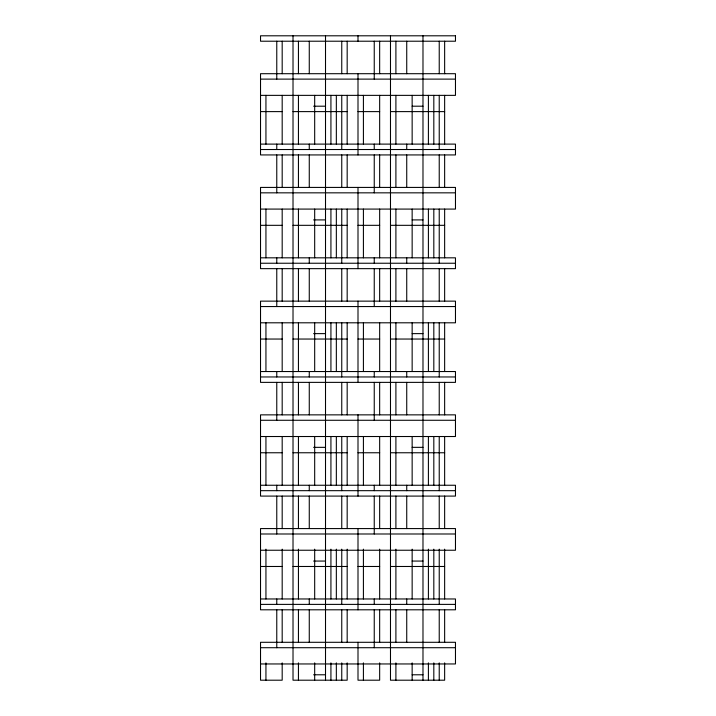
<?xml version="1.0" encoding="UTF-8"?>
<svg xmlns="http://www.w3.org/2000/svg" width="716" height="716" viewBox="0 0 716 716"><rect width="100%" height="100%" fill="white"/><g stroke="black" fill="none" stroke-linecap="round" stroke-linejoin="round"><path stroke-width="1.07" d="M260.526 79.118L455.474 79.118M260.526 95.362L455.474 95.362L455.474 73.703L260.526 73.703L260.526 154.933L455.474 154.933L455.474 144.104L260.526 144.104M313.599 106.201L325.512 106.201M412.148 106.201L422.986 106.201M260.526 111.615L282.185 111.615M293.014 111.615L347.171 111.615M358 111.615L379.659 111.615M390.489 111.615L444.645 111.615M260.526 149.519L455.474 149.519M260.526 192.837L455.474 192.837M260.526 209.081L455.474 209.081L455.474 187.422L260.526 187.422L260.526 268.652L455.474 268.652L455.474 257.823L260.526 257.823M313.599 219.91L325.512 219.91M412.148 219.91L422.986 219.91M260.526 225.325L282.185 225.325M293.014 225.325L347.171 225.325M358 225.325L379.659 225.325M390.489 225.325L444.645 225.325M260.526 263.237L455.474 263.237M260.526 306.555L455.474 306.555M260.526 322.8L455.474 322.8L455.474 301.141L260.526 301.141L260.526 382.371L455.474 382.371L455.474 371.541L260.526 371.541M313.599 333.629L325.512 333.629M412.148 333.629L422.986 333.629M260.526 339.044L282.185 339.044M293.014 339.044L347.171 339.044M358 339.044L379.659 339.044M390.489 339.044L444.645 339.044M260.526 376.956L455.474 376.956M260.526 420.274L455.474 420.274M260.526 436.518L455.474 436.518L455.474 414.859L260.526 414.859L260.526 496.09L455.474 496.09L455.474 485.251L260.526 485.251M313.599 447.348L325.512 447.348M412.148 447.348L422.986 447.348M260.526 452.763L282.185 452.763M293.014 452.763L347.171 452.763M358 452.763L379.659 452.763M390.489 452.763L444.645 452.763M260.526 490.675L455.474 490.675M260.526 533.993L455.474 533.993M260.526 550.237L455.474 550.237L455.474 528.578L260.526 528.578L260.526 609.799L455.474 609.799L455.474 598.97L260.526 598.97M313.599 561.067L325.512 561.067M412.148 561.067L422.986 561.067M260.526 566.481L282.185 566.481M293.014 566.481L347.171 566.481M358 566.481L379.659 566.481M390.489 566.481L444.645 566.481M260.526 604.385L455.474 604.385M260.526 647.712L455.474 647.712M260.526 663.956L455.474 663.956L455.474 642.297L260.526 642.297L260.526 680.2L282.185 680.2L282.185 662.873M313.599 674.785L325.512 674.785M412.148 674.785L422.986 674.785M444.645 41.215L444.645 73.703M444.645 95.362L444.645 144.104M444.645 154.933L444.645 187.422M444.645 209.081L444.645 257.823M444.645 268.652L444.645 301.141M444.645 322.8L444.645 371.541M444.645 382.371L444.645 414.859M444.645 436.518L444.645 485.251M444.645 496.09L444.645 528.578M444.645 549.154L444.645 598.97M444.645 609.799L444.645 642.297M444.645 662.873L444.645 680.2L390.489 680.2L390.489 35.8M439.23 41.215L439.23 73.703M439.23 95.362L439.23 149.519M439.23 154.933L439.23 187.422M439.23 209.081L439.23 263.237M439.23 268.652L439.23 301.141M439.23 322.8L439.23 376.956M439.23 382.371L439.23 414.859M439.23 436.518L439.23 490.675M439.23 496.09L439.23 528.578M439.23 549.154L439.23 604.385M439.23 609.799L439.23 642.297M439.23 662.873L439.23 680.2M433.815 95.362L433.815 144.104M433.815 209.081L433.815 257.823M433.815 322.8L433.815 371.541M433.815 436.518L433.815 485.251M433.815 549.154L433.815 598.97M433.815 662.873L433.815 680.2M428.401 95.362L428.401 144.104M428.401 209.081L428.401 257.823M428.401 322.8L428.401 371.541M428.401 436.518L428.401 485.251M428.401 549.154L428.401 598.97M428.401 662.873L428.401 680.2M422.986 35.8L422.986 680.2M412.148 95.362L412.148 144.104M412.148 209.081L412.148 257.823M412.148 322.8L412.148 371.541M412.148 436.518L412.148 485.251M412.148 549.154L412.148 598.97M412.148 662.873L412.148 680.2M406.733 41.215L406.733 73.703M406.733 144.104L406.733 149.519M406.733 154.933L406.733 187.422M406.733 257.823L406.733 263.237M406.733 268.652L406.733 301.141M406.733 371.541L406.733 376.956M406.733 382.371L406.733 414.859M406.733 485.251L406.733 490.675M406.733 496.09L406.733 528.578M406.733 598.97L406.733 604.385M406.733 609.799L406.733 642.297M395.903 41.215L395.903 73.703M395.903 95.362L395.903 144.104M395.903 154.933L395.903 187.422M395.903 209.081L395.903 257.823M395.903 268.652L395.903 301.141M395.903 322.8L395.903 371.541M395.903 382.371L395.903 414.859M395.903 436.518L395.903 485.251M395.903 496.09L395.903 528.578M395.903 549.154L395.903 598.97M395.903 609.799L395.903 642.297M395.903 662.873L395.903 680.2M379.659 41.215L379.659 73.703M379.659 95.362L379.659 144.104M379.659 154.933L379.659 187.422M379.659 209.081L379.659 257.823M379.659 268.652L379.659 301.141M379.659 322.8L379.659 371.541M379.659 382.371L379.659 414.859M379.659 436.518L379.659 485.251M379.659 496.09L379.659 528.578M379.659 549.154L379.659 598.97M379.659 609.799L379.659 642.297M379.659 662.873L379.659 680.2L358 680.2L358 642.297M374.244 41.215L374.244 79.118M374.244 144.104L374.244 149.519M374.244 154.933L374.244 192.837M374.244 257.823L374.244 263.237M374.244 268.652L374.244 306.555M374.244 371.541L374.244 376.956M374.244 382.371L374.244 420.274M374.244 485.251L374.244 490.675M374.244 496.09L374.244 533.993M374.244 598.97L374.244 604.385M374.244 609.799L374.244 647.712M363.415 95.362L363.415 144.104M363.415 209.081L363.415 257.823M363.415 322.8L363.415 371.541M363.415 436.518L363.415 485.251M363.415 549.154L363.415 598.97M363.415 662.873L363.415 680.2M358 35.8L358 41.215M358 73.703L358 154.933M358 187.422L358 268.652M358 301.141L358 382.371M358 414.859L358 496.09M358 528.578L358 609.799M347.171 41.215L347.171 73.703M347.171 95.362L347.171 144.104M347.171 154.933L347.171 187.422M347.171 209.081L347.171 257.823M347.171 268.652L347.171 301.141M347.171 322.8L347.171 371.541M347.171 382.371L347.171 414.859M347.171 436.518L347.171 485.251M347.171 496.09L347.171 528.578M347.171 549.154L347.171 598.97M347.171 609.799L347.171 642.297M347.171 662.873L347.171 680.2L293.014 680.2L293.014 35.8M341.756 41.215L341.756 73.703M341.756 95.362L341.756 149.519M341.756 154.933L341.756 187.422M341.756 209.081L341.756 263.237M341.756 268.652L341.756 301.141M341.756 322.8L341.756 376.956M341.756 382.371L341.756 414.859M341.756 436.518L341.756 490.675M341.756 496.09L341.756 528.578M341.756 549.154L341.756 604.385M341.756 609.799L341.756 642.297M341.756 662.873L341.756 680.2M336.341 95.362L336.341 144.104M336.341 209.081L336.341 257.823M336.341 322.8L336.341 371.541M336.341 436.518L336.341 485.251M336.341 549.154L336.341 598.97M336.341 662.873L336.341 680.2M330.926 95.362L330.926 144.104M330.926 209.081L330.926 257.823M330.926 322.8L330.926 371.541M330.926 436.518L330.926 485.251M330.926 549.154L330.926 598.97M330.926 662.873L330.926 680.2M325.512 35.8L325.512 680.2M314.682 95.362L314.682 144.104M314.682 209.081L314.682 257.823M314.682 322.8L314.682 371.541M314.682 436.518L314.682 485.251M314.682 549.154L314.682 598.97M314.682 662.873L314.682 680.2M309.267 41.215L309.267 73.703M309.267 144.104L309.267 149.519M309.267 154.933L309.267 187.422M309.267 257.823L309.267 263.237M309.267 268.652L309.267 301.141M309.267 371.541L309.267 376.956M309.267 382.371L309.267 414.859M309.267 485.251L309.267 490.675M309.267 496.09L309.267 528.578M309.267 598.97L309.267 604.385M309.267 609.799L309.267 642.297M298.438 41.215L298.438 73.703M298.438 95.362L298.438 144.104M298.438 154.933L298.438 187.422M298.438 209.081L298.438 257.823M298.438 268.652L298.438 301.141M298.438 322.8L298.438 371.541M298.438 382.371L298.438 414.859M298.438 436.518L298.438 485.251M298.438 496.09L298.438 528.578M298.438 549.154L298.438 598.97M298.438 609.799L298.438 642.297M298.438 662.873L298.438 680.2M282.185 41.215L282.185 73.703M282.185 95.362L282.185 144.104M282.185 154.933L282.185 187.422M282.185 209.081L282.185 257.823M282.185 268.652L282.185 301.141M282.185 322.8L282.185 371.541M282.185 382.371L282.185 414.859M282.185 436.518L282.185 485.251M282.185 496.09L282.185 528.578M282.185 549.154L282.185 598.97M282.185 609.799L282.185 642.297M276.77 41.215L276.77 79.118M276.77 144.104L276.77 149.519M276.77 154.933L276.77 192.837M276.77 257.823L276.77 263.237M276.77 268.652L276.77 306.555M276.77 371.541L276.77 376.956M276.77 382.371L276.77 420.274M276.77 485.251L276.77 490.675M276.77 496.09L276.77 533.993M276.77 598.97L276.77 604.385M276.77 609.799L276.77 647.712M265.94 95.362L265.94 144.104M265.94 209.081L265.94 257.823M265.94 322.8L265.94 371.541M265.94 436.518L265.94 485.251M265.94 549.154L265.94 598.97M265.94 662.873L265.94 680.2M455.474 35.8L260.526 35.8L260.526 41.215L455.474 41.215L455.474 35.8"/></g></svg>
